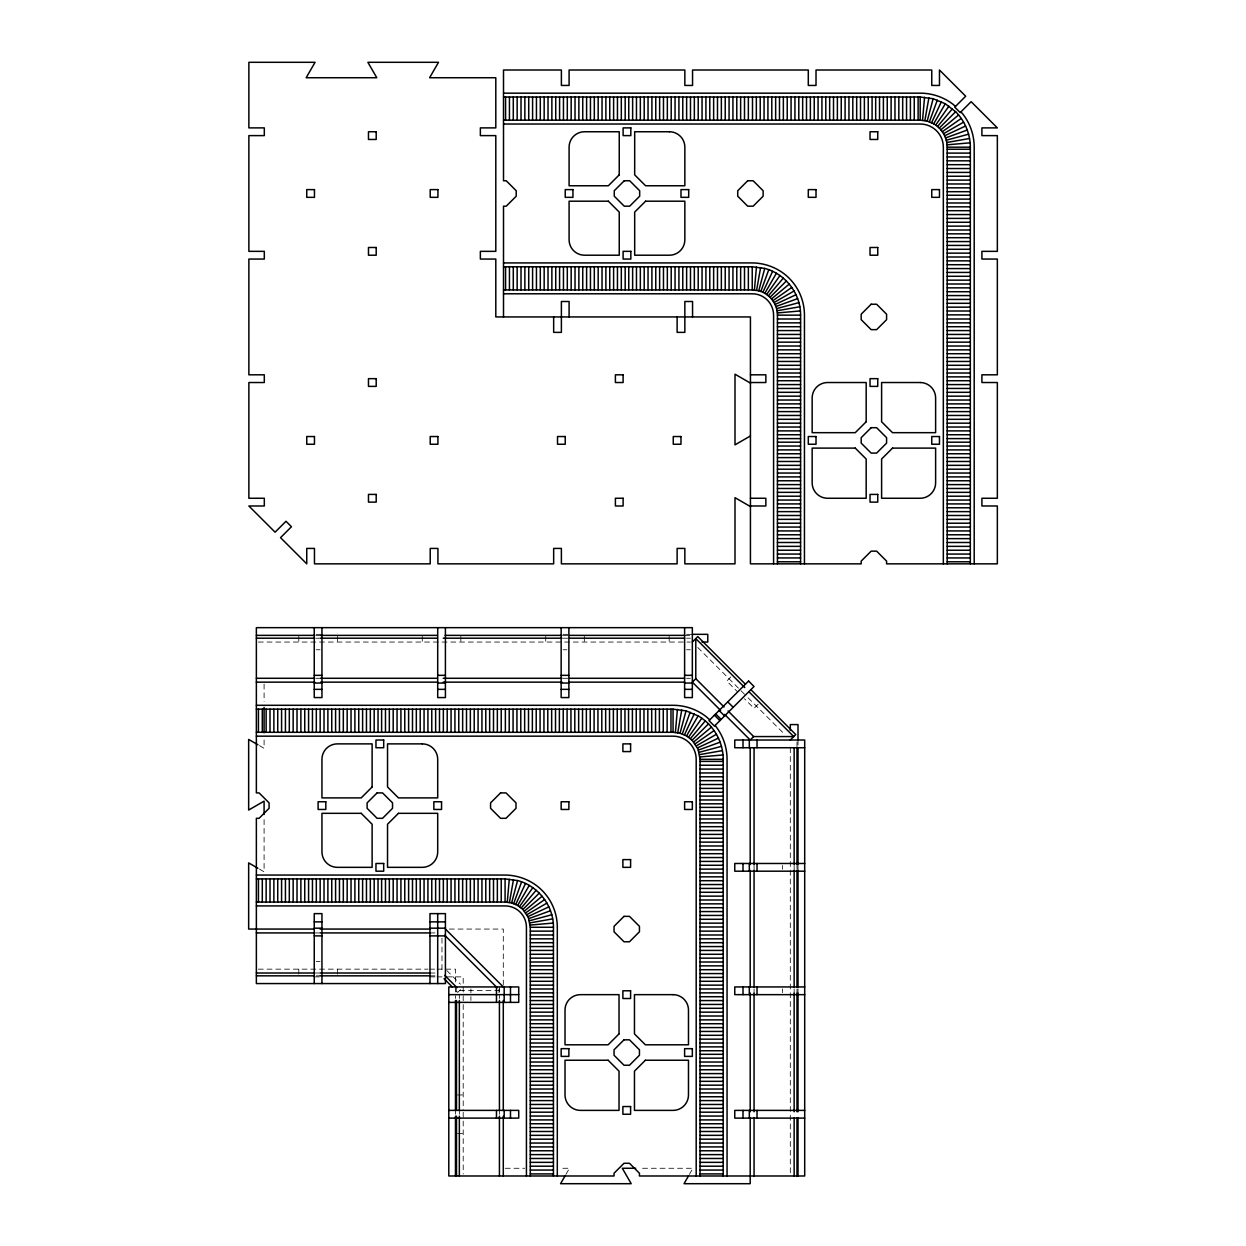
<?xml version="1.0" encoding="UTF-8"?>
<svg xmlns="http://www.w3.org/2000/svg" width="1246" height="1246" viewBox="0 0 1246 1246"><rect width="100%" height="100%" fill="white"/><g stroke="black" fill="none" stroke-linecap="round" stroke-linejoin="round"><path stroke-width="0.75" stroke-dasharray="5 3.75" d="M565.902 1174.433L569.469 1168.265L559.734 1168.265M689.365 1174.433L692.932 1168.265L639.478 1168.265M730.841 676.952L726.761 681.048L737.663 691.951M460.459 989.667L457.734 992.392L455.008 989.651M758.129 704.239L754.032 708.32L744.485 698.772M316.173 634.339L321.951 634.339M563.083 634.339L568.877 634.339M686.546 634.339L692.34 634.339M316.173 635.367L320.035 635.367M563.083 635.367L567.771 635.367M684.615 635.367L692.34 635.367M316.173 638.201L321.951 638.201M563.083 638.201L568.877 638.201M686.546 638.201L690.409 638.201M258.311 642.048L690.409 642.048M316.173 649.773L320.035 649.773M563.083 649.773L566.946 649.773M686.546 649.773L690.409 649.773M316.173 678.291L321.951 678.291M563.083 678.291L568.877 678.291M686.546 678.291L690.409 678.291M449.276 929.064L503.291 929.064L503.291 986.941M314.241 932.927L320.035 932.927M429.979 932.927L435.773 932.927M316.173 961.445L320.035 961.445M258.296 969.154L428.048 969.154M429.652 969.154L435.773 969.154M437.035 969.154L455.475 969.154L455.475 985.259M314.241 973.017L320.035 973.017M429.979 973.017L435.773 973.017M316.173 975.836L320.035 975.836M429.979 975.836L435.773 975.836M314.241 976.88L320.035 976.88M429.979 976.88L435.773 976.88M437.035 976.88L442.564 976.88M447.096 976.88L463.2 976.88L463.2 1110.388M459.743 990.383L499.833 990.383M457.407 1094.969L463.2 1094.969M457.407 1133.549L463.2 1133.549M505.237 1168.265L524.706 1168.265M259.448 745.653L264.09 748.332L264.09 738.598M259.448 869.116L264.09 871.795L264.09 818.326M697.776 647.499L746.759 696.483M748.114 697.838L783.5 733.209M446.784 970.525L460.459 984.2M798.016 740.015L798.016 747.74M798.016 865.409L798.016 871.188M798.016 988.872L798.016 994.651M796.988 741.962L796.988 747.74M796.988 865.409L796.988 869.272M796.988 988.872L796.988 993.031M794.154 865.409L794.154 871.188M794.154 988.872L794.154 994.651M790.307 747.74L790.307 1174.043M782.581 865.409L782.581 869.272M782.581 988.872L782.581 992.719M754.064 865.409L754.064 871.188M754.064 988.872L754.064 994.651M669.18 636.27L669.18 642.048M584.312 636.27L584.312 642.048M545.732 636.27L545.732 642.048M499.428 986.941L499.428 992.719M499.428 994.651L499.428 998.513M499.428 1110.388L499.428 1114.251M498.976 988.872L498.976 992.719M470.91 988.872L470.91 992.719M470.91 996.582L470.91 1000.445M463.2 1112.32L463.2 1174.059M460.849 636.27L460.849 642.048M459.338 994.651L459.338 998.513M459.338 1110.388L459.338 1114.251M456.285 986.941L456.285 992.719M455.475 986.941L455.475 998.513M455.475 1110.388L455.475 1114.251M441.972 938.238L441.972 972.612M422.269 636.27L422.269 642.048M337.386 636.27L337.386 642.048M337.386 969.154L337.386 974.948M298.806 636.27L298.806 642.048M298.806 969.154L298.806 974.948M264.09 684.101L264.09 701.607"/><path stroke-width="1.5" d="M507.278 902.197L509.287 879.193M675.394 732.461L677.403 709.441M754.406 290.069L756.431 267.049M922.538 120.332L924.548 97.313M509.443 902.493L513.461 879.738M677.731 732.757L681.733 710.002M756.587 290.365L760.605 267.61M924.859 120.628L928.877 97.873M256.365 902.057L505.082 902.057L511.608 902.914L517.588 880.564C538.256 885.844 553.676 905.951 553.442 927.273L553.442 1175.99M777.442 563.846L777.442 315.145C777.566 304.024 769.514 293.542 758.752 290.785L764.733 268.42C785.401 273.715 800.82 293.807 800.586 315.145L800.586 563.846M256.365 732.305L673.042 732.305L680.036 733.224L686.032 710.859L673.042 709.161L256.365 709.161M503.509 120.177L920.187 120.177L927.18 121.096L933.161 98.73L920.187 97.017L503.509 97.017M513.679 903.63L521.591 881.919M760.823 291.486L768.735 269.79M682.263 733.972L690.159 712.26M929.407 121.843L937.303 100.132M762.848 292.327L772.613 271.394M515.719 904.471L525.485 883.523M931.572 122.747L941.337 101.814M684.443 734.875L694.193 713.942M764.826 293.308L776.398 273.263M947.194 563.846L947.194 147.184C947.225 137.699 941.914 128.509 933.69 123.79L945.262 103.745L933.161 98.73M511.608 902.914L517.682 905.437L529.254 885.392M680.036 733.224L686.546 735.919L698.118 715.874C713.382 724.627 723.256 741.713 723.194 759.312L723.194 1175.99M565.014 1175.99L560.56 1183.7L631.208 1183.7L622.299 1168.265L635.662 1168.265M688.477 1175.99L684.023 1183.7L750.201 1183.7L750.201 1117.584M766.648 294.523L779.903 275.6M935.653 125.098L948.891 106.175M519.52 906.652L532.774 887.728M688.508 737.227L701.763 718.303M768.377 295.847L783.251 278.17M937.506 126.531L952.365 108.823M521.249 907.991L536.107 890.298M690.377 738.66L705.22 720.967M770.044 297.311L786.413 280.942M939.282 128.089L955.651 111.719C964.918 121.049 970.291 134.023 970.338 147.184L970.338 563.846M692.34 642.048L697.791 636.597L745.42 684.225M744.765 687.59L695.782 638.606L695.782 678.696L692.34 682.154L720.593 710.407M530.298 1175.99L530.298 927.273L528.382 917.632L522.915 909.44L539.284 893.071M700.05 1175.99L700.05 759.312L697.994 748.971L692.137 740.217L708.507 723.848M748.846 691.67L793.749 736.573L753.659 736.573L750.201 740.015L724.642 714.441M790.307 740.015L795.758 734.564L750.855 689.661M940.839 129.849L958.532 115.006M771.492 298.962L789.201 284.119M693.695 741.977L711.388 727.134M524.364 911.091L542.057 896.248M942.272 131.718L961.196 118.463M772.832 300.707L791.755 287.452M695.128 743.846L714.051 730.592M525.687 912.835L544.627 899.581M943.58 133.68L963.625 122.108M774.062 302.529L794.107 290.957M750.435 435.944L735 444.853L735 374.205L750.435 383.114M696.436 745.809L716.481 734.237M526.918 914.673L546.963 903.085M944.608 135.783L965.557 126.017M775.028 304.507L795.976 294.741M697.48 747.912L718.412 738.146M527.883 916.635L548.832 906.87M945.512 137.963L967.223 130.051M775.869 306.532L797.58 298.635M698.367 750.092L720.079 742.18M528.725 918.66L550.436 910.764M946.275 140.191L968.625 134.194M776.57 308.619L798.935 302.622M699.131 752.319L721.496 746.323M529.441 920.747L551.791 914.751M946.726 142.496L969.481 138.493M777.006 310.768L799.761 306.765M699.582 754.624L722.337 750.622M529.861 922.897L552.617 918.894M947.038 144.832L970.058 142.823M777.286 312.948L800.306 310.939M699.894 756.961L722.914 754.951M530.157 925.077L553.162 923.068M503.509 93.17L920.187 93.17A54.014 54.014 0 0 1 953.065 104.321L955.464 106.44M503.509 124.024L920.187 124.024A23.144 23.144 0 0 1 943.331 147.184L943.331 563.846M947.194 147.184L970.338 147.184M947.194 149.24L970.338 149.24M947.194 153.102L970.338 153.102M947.194 156.965L970.338 156.965M947.194 160.827L970.338 160.827M947.194 164.674L970.338 164.674M947.194 168.537L970.338 168.537M947.194 172.4L970.338 172.4M947.194 176.247L970.338 176.247M947.194 180.109L970.338 180.109M947.194 183.972L970.338 183.972M947.194 187.834L970.338 187.834M947.194 191.682L970.338 191.682M947.194 195.264L970.338 195.264M947.194 199.126L970.338 199.126M947.194 202.989L970.338 202.989M947.194 206.836L970.338 206.836M947.194 210.699L970.338 210.699M947.194 214.561L970.338 214.561M947.194 218.408L970.338 218.408M947.194 222.271L970.338 222.271M947.194 226.133L970.338 226.133M947.194 229.996L970.338 229.996M947.194 233.843L970.338 233.843M947.194 237.706L970.338 237.706M947.194 241.568L970.338 241.568M947.194 245.415L970.338 245.415M947.194 249.278L970.338 249.278M947.194 253.14L970.338 253.14M947.194 257.003L970.338 257.003M947.194 260.85L970.338 260.85M503.509 262.922L752.226 262.922C763.627 262.999 774.903 266.831 784.014 273.715A52.223 52.223 0 0 1 804.449 315.145L804.449 563.846M947.194 264.713L970.338 264.713M503.509 266.784L752.226 266.784L764.733 268.42M947.194 268.575L970.338 268.575M947.194 272.422L970.338 272.422M947.194 276.285L970.338 276.285M947.194 280.148L970.338 280.148M947.194 283.995L970.338 283.995M947.194 287.857L970.338 287.857M503.509 289.929L752.226 289.929L758.752 290.785M947.194 291.72L970.338 291.72M503.509 293.791L752.226 293.791A21.353 21.353 0 0 1 762.895 296.641L765.215 298.199A21.353 21.353 0 0 1 773.579 315.145L773.579 563.846M947.194 295.582L970.338 295.582M947.194 299.429L970.338 299.429M947.194 303.292L970.338 303.292M947.194 307.155L970.338 307.155M947.194 311.002L970.338 311.002M947.194 314.864L970.338 314.864M777.442 315.145L800.586 315.145M777.442 319.007L800.586 319.007M947.194 319.007L970.338 319.007M777.442 322.854L800.586 322.854M947.194 322.854L970.338 322.854M777.442 326.717L800.586 326.717M947.194 326.717L970.338 326.717M777.442 330.579L800.586 330.579M947.194 330.579L970.338 330.579M777.442 334.442L800.586 334.442M947.194 334.442L970.338 334.442M777.442 338.289L800.586 338.289M947.194 338.289L970.338 338.289M777.442 342.152L800.586 342.152M947.194 342.152L970.338 342.152M777.442 346.014L800.586 346.014M947.194 346.014L970.338 346.014M777.442 349.861L800.586 349.861M947.194 349.861L970.338 349.861M777.442 353.724L800.586 353.724M947.194 353.724L970.338 353.724M777.442 357.586L800.586 357.586M947.194 357.586L970.338 357.586M777.442 361.449L800.586 361.449M947.194 361.449L970.338 361.449M777.442 365.296L800.586 365.296M947.194 365.296L970.338 365.296M777.442 369.159L800.586 369.159M947.194 369.159L970.338 369.159M777.442 373.021L800.586 373.021M947.194 373.021L970.338 373.021M750.435 374.812L765.854 374.812L765.854 382.522L750.435 382.522M777.442 376.868L800.586 376.868M947.194 376.868L970.338 376.868M777.442 380.731L800.586 380.731M947.194 380.731L970.338 380.731M777.442 384.593L800.586 384.593M947.194 384.593L970.338 384.593M777.442 388.441L800.586 388.441M947.194 388.441L970.338 388.441M777.442 392.303L800.586 392.303M947.194 392.303L970.338 392.303M777.442 396.166L800.586 396.166M947.194 396.166L970.338 396.166M777.442 400.028L800.586 400.028M947.194 400.028L970.338 400.028M777.442 403.875L800.586 403.875M947.194 403.875L970.338 403.875M777.442 407.738L800.586 407.738M947.194 407.738L970.338 407.738M777.442 411.601L800.586 411.601M947.194 411.601L970.338 411.601M777.442 415.448L800.586 415.448M947.194 415.448L970.338 415.448M777.442 419.31L800.586 419.31M947.194 419.31L970.338 419.31M777.442 423.173L800.586 423.173M947.194 423.173L970.338 423.173M777.442 427.035L800.586 427.035M947.194 427.035L970.338 427.035M777.442 430.882L800.586 430.882M947.194 430.882L970.338 430.882M777.442 434.745L800.586 434.745M947.194 434.745L970.338 434.745M777.442 438.608L800.586 438.608M947.194 438.608L970.338 438.608M777.442 442.19L800.586 442.19M947.194 442.19L970.338 442.19M777.442 446.037L800.586 446.037M947.194 446.037L970.338 446.037M777.442 449.899L800.586 449.899M947.194 449.899L970.338 449.899M777.442 453.762L800.586 453.762M947.194 453.762L970.338 453.762M777.442 457.609L800.586 457.609M947.194 457.609L970.338 457.609M777.442 461.472L800.586 461.472M947.194 461.472L970.338 461.472M777.442 465.334L800.586 465.334M947.194 465.334L970.338 465.334M777.442 469.197L800.586 469.197M947.194 469.197L970.338 469.197M777.442 473.044L800.586 473.044M947.194 473.044L970.338 473.044M777.442 476.906L800.586 476.906M947.194 476.906L970.338 476.906M777.442 480.769L800.586 480.769M947.194 480.769L970.338 480.769M777.442 484.616L800.586 484.616M947.194 484.616L970.338 484.616M777.442 488.479L800.586 488.479M947.194 488.479L970.338 488.479M777.442 492.341L800.586 492.341M947.194 492.341L970.338 492.341M777.442 496.204L800.586 496.204M947.194 496.204L970.338 496.204M750.435 498.26L765.854 498.26L765.854 505.985L750.435 505.985M777.442 500.051L800.586 500.051M947.194 500.051L970.338 500.051M777.442 503.914L800.586 503.914M947.194 503.914L970.338 503.914M777.442 507.776L800.586 507.776M947.194 507.776L970.338 507.776M777.442 511.623L800.586 511.623M947.194 511.623L970.338 511.623M777.442 515.486L800.586 515.486M947.194 515.486L970.338 515.486M777.442 519.348L800.586 519.348M947.194 519.348L970.338 519.348M777.442 523.211L800.586 523.211M947.194 523.211L970.338 523.211M777.442 527.058L800.586 527.058M947.194 527.058L970.338 527.058M777.442 530.921L800.586 530.921M947.194 530.921L970.338 530.921M777.442 534.783L800.586 534.783M947.194 534.783L970.338 534.783M777.442 538.63L800.586 538.63M947.194 538.63L970.338 538.63M777.442 542.493L800.586 542.493M947.194 542.493L970.338 542.493M777.442 546.355L800.586 546.355M947.194 546.355L970.338 546.355M777.442 550.218L800.586 550.218M947.194 550.218L970.338 550.218M777.442 554.065L800.586 554.065M947.194 554.065L970.338 554.065M777.442 557.928L800.586 557.928M947.194 557.928L970.338 557.928M777.442 561.79L800.586 561.79M947.194 561.79L970.338 561.79M692.34 634.339L707.775 634.339L707.775 642.048L701.981 642.048M256.365 635.367L314.755 635.367M320.596 635.367L437.377 635.367M445.165 635.367L561.93 635.367M569.718 635.367L684.552 635.367M256.365 638.201L314.771 638.201M320.611 638.201L437.408 638.201M443.249 638.201L561.977 638.201M569.765 638.201L684.615 638.201M314.241 675.332L321.951 675.332M437.704 675.332L445.414 675.332M561.152 675.332L568.877 675.332M684.615 675.332L692.34 675.332M256.365 678.291L314.771 678.291M320.611 678.291L437.408 678.291M443.249 678.291L561.977 678.291M569.765 678.291L684.615 678.291M256.365 682.154L314.771 682.154M320.611 682.154L437.704 682.154M443.249 682.154L561.977 682.154M568.877 682.154L684.615 682.154M314.241 683.042L321.951 683.042M437.704 683.042L445.414 683.042M561.152 683.042L568.877 683.042M684.615 683.042L692.34 683.042M314.241 689.35L321.951 689.35M437.704 689.35L445.414 689.35M561.152 689.35L568.877 689.35M684.615 689.35L692.34 689.35M256.365 705.298L673.042 705.298A54.014 54.014 0 0 1 705.921 716.45L709.784 719.845M256.365 736.168L673.042 736.168A23.144 23.144 0 0 1 696.187 759.312L696.187 1175.99M804.698 747.74L734.766 747.74L734.766 740.015L804.698 740.015L804.698 1175.99L639.447 1175.99L639.447 1173.249L629.479 1163.281L624.012 1163.281L614.044 1173.249L614.044 1175.99L448.794 1175.99L448.794 986.941L518.725 986.941L518.725 1002.376L448.794 1002.376M700.05 759.312L723.194 759.312M700.05 761.384L723.194 761.384M700.05 765.231L723.194 765.231M700.05 769.094L723.194 769.094M700.05 772.956L723.194 772.956M700.05 776.803L723.194 776.803M700.05 780.666L723.194 780.666M700.05 784.528L723.194 784.528M700.05 788.391L723.194 788.391M700.05 792.238L723.194 792.238M700.05 796.101L723.194 796.101M700.05 799.963L723.194 799.963M700.05 803.81L723.194 803.81M700.05 807.392L723.194 807.392M700.05 811.255L723.194 811.255M700.05 815.118L723.194 815.118M700.05 818.965L723.194 818.965M700.05 822.827L723.194 822.827M700.05 826.69L723.194 826.69M700.05 830.552L723.194 830.552M700.05 834.399L723.194 834.399M700.05 838.262L723.194 838.262M700.05 842.125L723.194 842.125M700.05 845.972L723.194 845.972M700.05 849.834L723.194 849.834M700.05 853.697L723.194 853.697M700.05 857.56L723.194 857.56M700.05 861.407L723.194 861.407M804.698 863.478L734.766 863.478L734.766 871.188L804.698 871.188M700.05 865.269L723.194 865.269M700.05 869.132L723.194 869.132M700.05 872.979L723.194 872.979M256.365 875.05L505.082 875.05C516.498 875.128 527.774 878.96 536.87 885.844A52.223 52.223 0 0 1 557.305 927.273L557.305 1175.99M700.05 876.841L723.194 876.841M256.365 878.913L505.082 878.913L517.588 880.564M700.05 880.704L723.194 880.704M700.05 884.551L723.194 884.551M700.05 888.414L723.194 888.414M700.05 892.276L723.194 892.276M700.05 896.139L723.194 896.139M700.05 899.986L723.194 899.986M700.05 903.848L723.194 903.848M256.365 905.92L505.082 905.92A21.353 21.353 0 0 1 515.751 908.786L518.087 910.328A21.353 21.353 0 0 1 526.435 927.273L526.435 1175.99M700.05 907.711L723.194 907.711M700.05 911.558L723.194 911.558M700.05 915.421L723.194 915.421M700.05 919.283L723.194 919.283M314.241 921.869L321.951 921.869M429.979 921.869L445.414 921.869M700.05 923.146L723.194 923.146M700.05 926.993L723.194 926.993M530.298 927.273L553.442 927.273M314.241 928.177L321.951 928.177M429.979 928.177L445.414 928.177M314.241 929.064L248.655 929.064L248.655 862.886L257.906 868.228M320.035 929.064L429.979 929.064M530.298 931.136L553.442 931.136M700.05 931.136L723.194 931.136M256.365 932.927L314.241 932.927M320.035 932.927L429.979 932.927M530.298 934.998L553.442 934.998M700.05 934.998L723.194 934.998M314.241 935.886L321.951 935.886M429.979 935.886L445.414 935.886M530.298 938.845L553.442 938.845M700.05 938.845L723.194 938.845M530.298 942.708L553.442 942.708M700.05 942.708L723.194 942.708M530.298 946.571L553.442 946.571M700.05 946.571L723.194 946.571M530.298 950.418L553.442 950.418M700.05 950.418L723.194 950.418M530.298 954.28L553.442 954.28M700.05 954.28L723.194 954.28M530.298 958.143L553.442 958.143M700.05 958.143L723.194 958.143M530.298 962.005L553.442 962.005M700.05 962.005L723.194 962.005M530.298 965.852L553.442 965.852M700.05 965.852L723.194 965.852M530.298 969.715L553.442 969.715M700.05 969.715L723.194 969.715M256.365 973.017L314.241 973.017M320.035 973.017L429.979 973.017M530.298 973.578L553.442 973.578M700.05 973.578L723.194 973.578M256.365 975.836L314.241 975.836M320.035 975.836L429.979 975.836M530.298 977.425L553.442 977.425M700.05 977.425L723.194 977.425M530.298 981.287L553.442 981.287M700.05 981.287L723.194 981.287M530.298 985.15L553.442 985.15M700.05 985.15L723.194 985.15M804.698 986.941L734.766 986.941L734.766 994.651L804.698 994.651M530.298 988.997L553.442 988.997M700.05 988.997L723.194 988.997M530.298 992.86L553.442 992.86M700.05 992.86L723.194 992.86M448.794 994.651L510.486 994.651M511.078 994.651L518.725 994.651M530.298 996.722L553.442 996.722M700.05 996.722L723.194 996.722M530.298 1000.585L553.442 1000.585M700.05 1000.585L723.194 1000.585M530.298 1004.432L553.442 1004.432M700.05 1004.432L723.194 1004.432M530.298 1008.294L553.442 1008.294M700.05 1008.294L723.194 1008.294M530.298 1012.157L553.442 1012.157M700.05 1012.157L723.194 1012.157M530.298 1016.004L553.442 1016.004M700.05 1016.004L723.194 1016.004M530.298 1019.867L553.442 1019.867M700.05 1019.867L723.194 1019.867M530.298 1023.729L553.442 1023.729M700.05 1023.729L723.194 1023.729M530.298 1027.592L553.442 1027.592M700.05 1027.592L723.194 1027.592M530.298 1031.439L553.442 1031.439M700.05 1031.439L723.194 1031.439M530.298 1035.301L553.442 1035.301M700.05 1035.301L723.194 1035.301M530.298 1039.164L553.442 1039.164M700.05 1039.164L723.194 1039.164M530.298 1043.011L553.442 1043.011M700.05 1043.011L723.194 1043.011M530.298 1046.874L553.442 1046.874M700.05 1046.874L723.194 1046.874M530.298 1050.736L553.442 1050.736M700.05 1050.736L723.194 1050.736M530.298 1054.318L553.442 1054.318M700.05 1054.318L723.194 1054.318M530.298 1058.166L553.442 1058.166M700.05 1058.166L723.194 1058.166M530.298 1062.028L553.442 1062.028M700.05 1062.028L723.194 1062.028M530.298 1065.891L553.442 1065.891M700.05 1065.891L723.194 1065.891M530.298 1069.753L553.442 1069.753M700.05 1069.753L723.194 1069.753M530.298 1073.6L553.442 1073.6M700.05 1073.6L723.194 1073.6M530.298 1077.463L553.442 1077.463M700.05 1077.463L723.194 1077.463M530.298 1081.326L553.442 1081.326M700.05 1081.326L723.194 1081.326M530.298 1085.173L553.442 1085.173M700.05 1085.173L723.194 1085.173M530.298 1089.035L553.442 1089.035M700.05 1089.035L723.194 1089.035M530.298 1092.898L553.442 1092.898M700.05 1092.898L723.194 1092.898M530.298 1096.76L553.442 1096.76M700.05 1096.76L723.194 1096.76M530.298 1100.607L553.442 1100.607M700.05 1100.607L723.194 1100.607M530.298 1104.47L553.442 1104.47M700.05 1104.47L723.194 1104.47M530.298 1108.333L553.442 1108.333M700.05 1108.333L723.194 1108.333M448.794 1110.388L518.725 1110.388L518.725 1118.114L448.794 1118.114M804.698 1110.388L734.766 1110.388L734.766 1118.114L804.698 1118.114M530.298 1112.18L553.442 1112.18M700.05 1112.18L723.194 1112.18M530.298 1116.042L553.442 1116.042M700.05 1116.042L723.194 1116.042M530.298 1119.905L553.442 1119.905M700.05 1119.905L723.194 1119.905M530.298 1123.767L553.442 1123.767M700.05 1123.767L723.194 1123.767M530.298 1127.614L553.442 1127.614M700.05 1127.614L723.194 1127.614M530.298 1131.477L553.442 1131.477M700.05 1131.477L723.194 1131.477M530.298 1135.34L553.442 1135.34M700.05 1135.34L723.194 1135.34M530.298 1139.187L553.442 1139.187M700.05 1139.187L723.194 1139.187M530.298 1143.049L553.442 1143.049M700.05 1143.049L723.194 1143.049M530.298 1146.912L553.442 1146.912M700.05 1146.912L723.194 1146.912M530.298 1150.774L553.442 1150.774M700.05 1150.774L723.194 1150.774M530.298 1154.621L553.442 1154.621M700.05 1154.621L723.194 1154.621M530.298 1158.484L553.442 1158.484M700.05 1158.484L723.194 1158.484M530.298 1162.347L553.442 1162.347M700.05 1162.347L723.194 1162.347M530.298 1166.194L553.442 1166.194M700.05 1166.194L723.194 1166.194M530.298 1170.056L553.442 1170.056M700.05 1170.056L723.194 1170.056M530.298 1173.919L553.442 1173.919M700.05 1173.919L723.194 1173.919M927.18 121.096L933.69 123.79M686.032 710.859L698.118 715.874M750.435 506.577L735 497.668L735 563.846L684.848 563.846L684.848 548.427L677.123 548.427L677.123 563.846L561.385 563.846L561.385 548.427L553.66 548.427L553.66 563.846L437.922 563.846L437.922 548.427L430.213 548.427L430.213 563.846L314.459 563.846L314.459 548.427L306.75 548.427L306.75 563.846L280.537 537.649L291.455 526.731L285.988 521.28L275.086 532.182L248.873 505.985L264.308 505.985L264.308 498.26L248.873 498.26L248.873 382.522L264.308 382.522L264.308 374.812L248.873 374.812L248.873 259.059L264.308 259.059L264.308 251.349L248.873 251.349L248.873 135.612L264.308 135.612L264.308 127.886L248.873 127.886L248.873 62.3L315.067 62.3L306.158 77.735L376.79 77.735L367.882 62.3L438.514 62.3L429.605 77.735L495.799 77.735L495.799 127.886L480.364 127.886L480.364 135.612L495.799 135.612L495.799 251.349L480.364 251.349L480.364 259.059L495.799 259.059L495.799 316.936L750.435 316.936L750.435 563.846L861.188 563.846L861.188 561.121L871.156 551.153L876.623 551.153L886.591 561.121L886.591 563.846L997.345 563.846L997.345 505.985L981.91 505.985L981.91 498.26L997.345 498.26L997.345 382.522L981.91 382.522L981.91 374.812L997.345 374.812L997.345 259.059L981.91 259.059L981.91 251.349L997.345 251.349L997.345 135.612L981.91 135.612L981.91 127.886L997.345 127.886L971.132 101.674L960.23 112.592L954.763 107.14L965.681 96.222L939.468 70.01L939.468 85.444L931.759 85.444L931.759 70.01L816.021 70.01L816.021 85.444L808.296 85.444L808.296 70.01L692.558 70.01L692.558 85.444L684.848 85.444L684.848 70.01L569.095 70.01L569.095 85.444L561.385 85.444L561.385 70.01L503.509 70.01L503.509 180.763L506.234 180.763L516.218 190.747L516.218 196.198L506.234 206.182L503.509 206.182L503.509 316.936M257.906 744.765L248.655 739.423L248.655 810.056L264.09 801.147L264.09 814.51M945.262 103.745L955.651 111.719M686.546 735.919L692.137 740.217M517.682 905.437L522.915 909.44M727.757 701.872L733.209 707.323M695.782 678.696L724.051 706.965M728.085 710.999L753.659 736.573M719.129 710.5L724.58 715.952M715.687 713.942L721.138 719.394M714.456 715.173L719.908 720.624M445.414 929.064L503.291 986.941M444.651 935.201L497.138 987.689M444.697 975.353L457.002 987.657M444.059 978.717L452.267 986.925M960.931 111.891L963.033 114.289A54.014 54.014 0 0 1 974.201 147.184L974.201 563.846M715.064 725.484L715.889 726.434A54.014 54.014 0 0 1 727.057 759.312L727.057 1175.99M920.187 97.017L920.187 120.177M918.115 97.017L918.115 120.177M914.253 97.017L914.253 120.177M910.405 97.017L910.405 120.177M906.543 97.017L906.543 120.177M902.68 97.017L902.68 120.177M898.833 97.017L898.833 120.177M894.971 97.017L894.971 120.177M891.108 97.017L891.108 120.177M887.245 97.017L887.245 120.177M883.398 97.017L883.398 120.177M879.536 97.017L879.536 120.177M875.673 97.017L875.673 120.177M872.091 97.017L872.091 120.177M868.244 97.017L868.244 120.177M864.381 97.017L864.381 120.177M860.519 97.017L860.519 120.177M856.672 97.017L856.672 120.177M852.809 97.017L852.809 120.177M848.947 97.017L848.947 120.177M845.084 97.017L845.084 120.177M841.237 97.017L841.237 120.177M837.374 97.017L837.374 120.177M833.512 97.017L833.512 120.177M829.665 97.017L829.665 120.177M825.802 97.017L825.802 120.177M821.939 97.017L821.939 120.177M818.077 97.017L818.077 120.177M814.23 97.017L814.23 120.177M810.367 97.017L810.367 120.177M806.505 97.017L806.505 120.177M802.658 97.017L802.658 120.177M798.795 97.017L798.795 120.177M798.016 740.015L798.016 724.58L790.307 724.58L790.307 730.374M798.016 747.74L798.016 864.537M798.016 870.362L798.016 987.159M798.016 993L798.016 1111.744M798.016 1117.584L798.016 1175.99M796.988 747.802L796.988 864.584M796.988 870.424L796.988 987.19M796.988 993.031L796.988 1111.759M796.988 1117.6L796.988 1175.99M794.932 97.017L794.932 120.177M794.154 747.74L794.154 864.537M794.154 870.362L794.154 987.159M794.154 993L794.154 1111.744M794.154 1117.584L794.154 1175.99M791.07 97.017L791.07 120.177M787.223 97.017L787.223 120.177M783.36 97.017L783.36 120.177M779.498 97.017L779.498 120.177M775.651 97.017L775.651 120.177M771.788 97.017L771.788 120.177M767.925 97.017L767.925 120.177M764.063 97.017L764.063 120.177M760.216 97.017L760.216 120.177M757.023 740.015L757.023 747.74M757.023 863.478L757.023 871.188M757.023 986.941L757.023 994.651M757.023 1110.388L757.023 1118.114M756.353 97.017L756.353 120.177M754.064 747.74L754.064 864.537M754.064 870.362L754.064 987.159M754.064 993L754.064 1111.744M754.064 1117.584L754.064 1175.99M752.491 97.017L752.491 120.177M752.226 266.784L752.226 289.929M750.201 747.74L750.201 864.537M750.201 870.362L750.201 987.159M750.201 993L750.201 1111.744M749.313 740.015L749.313 747.74M749.313 863.478L749.313 871.188M749.313 986.941L749.313 994.651M749.313 1110.388L749.313 1118.114M748.363 97.017L748.363 120.177M748.363 266.784L748.363 289.929M744.501 97.017L744.501 120.177M744.501 266.784L744.501 289.929M743.005 740.015L743.005 747.74M743.005 863.478L743.005 871.188M743.005 986.941L743.005 994.651M743.005 1110.388L743.005 1118.114M740.638 97.017L740.638 120.177M740.638 266.784L740.638 289.929M736.791 97.017L736.791 120.177M736.791 266.784L736.791 289.929M732.928 97.017L732.928 120.177M732.928 266.784L732.928 289.929M729.066 97.017L729.066 120.177M729.066 266.784L729.066 289.929M725.219 97.017L725.219 120.177M725.219 266.784L725.219 289.929M721.356 97.017L721.356 120.177M721.356 266.784L721.356 289.929M717.494 97.017L717.494 120.177M717.494 266.784L717.494 289.929M713.631 97.017L713.631 120.177M713.631 266.784L713.631 289.929M709.784 97.017L709.784 120.177M709.784 266.784L709.784 289.929M705.921 97.017L705.921 120.177M705.921 266.784L705.921 289.929M702.059 97.017L702.059 120.177M702.059 266.784L702.059 289.929M698.212 97.017L698.212 120.177M698.212 266.784L698.212 289.929M694.349 97.017L694.349 120.177M694.349 266.784L694.349 289.929M692.558 316.936L692.558 301.501L684.848 301.501L684.848 332.371L677.123 332.371L677.123 316.936M690.486 97.017L690.486 120.177M690.486 266.784L690.486 289.929M686.624 97.017L686.624 120.177M686.624 266.784L686.624 289.929M684.615 627.657L684.615 697.573L692.34 697.573L692.34 627.657L256.365 627.657L256.365 792.908L259.09 792.908L269.074 802.876L269.074 808.327L259.09 818.311L256.365 818.311L256.365 983.561L445.414 983.561L445.414 913.63L429.979 913.63L429.979 983.561M682.777 97.017L682.777 120.177M682.777 266.784L682.777 289.929M678.914 97.017L678.914 120.177M678.914 266.784L678.914 289.929M675.052 97.017L675.052 120.177M675.052 266.784L675.052 289.929M673.042 709.161L673.042 732.305M671.205 97.017L671.205 120.177M671.205 266.784L671.205 289.929M670.971 709.161L670.971 732.305M667.342 97.017L667.342 120.177M667.342 266.784L667.342 289.929M667.124 709.161L667.124 732.305M663.479 97.017L663.479 120.177M663.479 266.784L663.479 289.929M663.261 709.161L663.261 732.305M659.632 97.017L659.632 120.177M659.632 266.784L659.632 289.929M659.399 709.161L659.399 732.305M655.77 97.017L655.77 120.177M655.77 266.784L655.77 289.929M655.552 709.161L655.552 732.305M651.907 97.017L651.907 120.177M651.907 266.784L651.907 289.929M651.689 709.161L651.689 732.305M648.045 97.017L648.045 120.177M648.045 266.784L648.045 289.929M647.827 709.161L647.827 732.305M644.198 97.017L644.198 120.177M644.198 266.784L644.198 289.929M643.964 709.161L643.964 732.305M640.335 97.017L640.335 120.177M640.335 266.784L640.335 289.929M640.117 709.161L640.117 732.305M636.472 97.017L636.472 120.177M636.472 266.784L636.472 289.929M636.254 709.161L636.254 732.305M632.625 97.017L632.625 120.177M632.625 266.784L632.625 289.929M632.392 709.161L632.392 732.305M628.763 97.017L628.763 120.177M628.763 266.784L628.763 289.929M628.545 709.161L628.545 732.305M625.181 97.017L625.181 120.177M625.181 266.784L625.181 289.929M624.962 709.161L624.962 732.305M621.318 97.017L621.318 120.177M621.318 266.784L621.318 289.929M621.1 709.161L621.1 732.305M617.455 97.017L617.455 120.177M617.455 266.784L617.455 289.929M617.237 709.161L617.237 732.305M613.608 97.017L613.608 120.177M613.608 266.784L613.608 289.929M613.375 709.161L613.375 732.305M609.746 97.017L609.746 120.177M609.746 266.784L609.746 289.929M609.528 709.161L609.528 732.305M605.883 97.017L605.883 120.177M605.883 266.784L605.883 289.929M605.665 709.161L605.665 732.305M602.036 97.017L602.036 120.177M602.036 266.784L602.036 289.929M601.802 709.161L601.802 732.305M598.173 97.017L598.173 120.177M598.173 266.784L598.173 289.929M597.955 709.161L597.955 732.305M594.311 97.017L594.311 120.177M594.311 266.784L594.311 289.929M594.093 709.161L594.093 732.305M590.448 97.017L590.448 120.177M590.448 266.784L590.448 289.929M590.23 709.161L590.23 732.305M586.601 97.017L586.601 120.177M586.601 266.784L586.601 289.929M586.368 709.161L586.368 732.305M582.739 97.017L582.739 120.177M582.739 266.784L582.739 289.929M582.521 709.161L582.521 732.305M578.876 97.017L578.876 120.177M578.876 266.784L578.876 289.929M578.658 709.161L578.658 732.305M575.029 97.017L575.029 120.177M575.029 266.784L575.029 289.929M574.795 709.161L574.795 732.305M571.166 97.017L571.166 120.177M571.166 266.784L571.166 289.929M570.948 709.161L570.948 732.305M569.095 316.936L569.095 301.501L561.385 301.501L561.385 332.371L553.66 332.371L553.66 316.936M568.877 627.657L568.877 697.573L561.152 697.573L561.152 627.657M567.304 97.017L567.304 120.177M567.304 266.784L567.304 289.929M567.086 709.161L567.086 732.305M563.457 97.017L563.457 120.177M563.457 266.784L563.457 289.929M563.223 709.161L563.223 732.305M559.594 97.017L559.594 120.177M559.594 266.784L559.594 289.929M559.376 709.161L559.376 732.305M555.732 97.017L555.732 120.177M555.732 266.784L555.732 289.929M555.514 709.161L555.514 732.305M551.869 97.017L551.869 120.177M551.869 266.784L551.869 289.929M551.651 709.161L551.651 732.305M548.022 97.017L548.022 120.177M548.022 266.784L548.022 289.929M547.788 709.161L547.788 732.305M544.159 97.017L544.159 120.177M544.159 266.784L544.159 289.929M543.941 709.161L543.941 732.305M540.297 97.017L540.297 120.177M540.297 266.784L540.297 289.929M540.079 709.161L540.079 732.305M536.45 97.017L536.45 120.177M536.45 266.784L536.45 289.929M536.216 709.161L536.216 732.305M532.587 97.017L532.587 120.177M532.587 266.784L532.587 289.929M532.369 709.161L532.369 732.305M528.725 97.017L528.725 120.177M528.725 266.784L528.725 289.929M528.506 709.161L528.506 732.305M524.862 97.017L524.862 120.177M524.862 266.784L524.862 289.929M524.644 709.161L524.644 732.305M521.015 97.017L521.015 120.177M521.015 266.784L521.015 289.929M520.781 709.161L520.781 732.305M517.152 97.017L517.152 120.177M517.152 266.784L517.152 289.929M516.934 709.161L516.934 732.305M513.29 97.017L513.29 120.177M513.29 266.784L513.29 289.929M513.072 709.161L513.072 732.305M510.486 986.941L510.486 1002.376M510.486 1110.388L510.486 1118.114M509.443 97.017L509.443 120.177M509.443 266.784L509.443 289.929M509.209 709.161L509.209 732.305M505.58 97.017L505.58 120.177M505.58 266.784L505.58 289.929M505.362 709.161L505.362 732.305M505.082 878.913L505.082 902.057M504.178 986.941L504.178 1002.376M504.178 1110.388L504.178 1118.114M503.291 1000.445L503.291 1110.388M503.291 1116.182L503.291 1175.99M501.219 709.161L501.219 732.305M501.219 878.913L501.219 902.057M499.428 1000.445L499.428 1110.388M499.428 1116.182L499.428 1175.99M497.356 709.161L497.356 732.305M497.356 878.913L497.356 902.057M496.469 986.941L496.469 1002.376M496.469 1110.388L496.469 1118.114M493.509 709.161L493.509 732.305M493.509 878.913L493.509 902.057M489.647 709.161L489.647 732.305M489.647 878.913L489.647 902.057M485.784 709.161L485.784 732.305M485.784 878.913L485.784 902.057M481.937 709.161L481.937 732.305M481.937 878.913L481.937 902.057M478.075 709.161L478.075 732.305M478.075 878.913L478.075 902.057M474.212 709.161L474.212 732.305M474.212 878.913L474.212 902.057M470.349 709.161L470.349 732.305M470.349 878.913L470.349 902.057M466.502 709.161L466.502 732.305M466.502 878.913L466.502 902.057M462.64 709.161L462.64 732.305M462.64 878.913L462.64 902.057M459.338 1000.445L459.338 1110.388M459.338 1116.182L459.338 1175.99M458.777 709.161L458.777 732.305M458.777 878.913L458.777 902.057M456.503 1000.445L456.503 1110.388M456.503 1116.182L456.503 1175.99M455.475 1000.445L455.475 1110.388M455.475 1116.182L455.475 1175.99M454.93 709.161L454.93 732.305M454.93 878.913L454.93 902.057M451.068 709.161L451.068 732.305M451.068 878.913L451.068 902.057M447.205 709.161L447.205 732.305M447.205 878.913L447.205 902.057M445.414 627.657L445.414 697.573L437.704 697.573L437.704 627.657M443.342 709.161L443.342 732.305M443.342 878.913L443.342 902.057M439.495 709.161L439.495 732.305M439.495 878.913L439.495 902.057M437.704 913.63L437.704 983.561M435.633 709.161L435.633 732.305M435.633 878.913L435.633 902.057M431.77 709.161L431.77 732.305M431.77 878.913L431.77 902.057M427.923 709.161L427.923 732.305M427.923 878.913L427.923 902.057M424.061 709.161L424.061 732.305M424.061 878.913L424.061 902.057M420.198 709.161L420.198 732.305M420.198 878.913L420.198 902.057M416.335 709.161L416.335 732.305M416.335 878.913L416.335 902.057M412.488 709.161L412.488 732.305M412.488 878.913L412.488 902.057M408.626 709.161L408.626 732.305M408.626 878.913L408.626 902.057M404.763 709.161L404.763 732.305M404.763 878.913L404.763 902.057M400.916 709.161L400.916 732.305M400.916 878.913L400.916 902.057M397.053 709.161L397.053 732.305M397.053 878.913L397.053 902.057M393.191 709.161L393.191 732.305M393.191 878.913L393.191 902.057M389.328 709.161L389.328 732.305M389.328 878.913L389.328 902.057M385.481 709.161L385.481 732.305M385.481 878.913L385.481 902.057M381.619 709.161L381.619 732.305M381.619 878.913L381.619 902.057M378.036 709.161L378.036 732.305M378.036 878.913L378.036 902.057M374.174 709.161L374.174 732.305M374.174 878.913L374.174 902.057M370.327 709.161L370.327 732.305M370.327 878.913L370.327 902.057M366.464 709.161L366.464 732.305M366.464 878.913L366.464 902.057M362.602 709.161L362.602 732.305M362.602 878.913L362.602 902.057M358.755 709.161L358.755 732.305M358.755 878.913L358.755 902.057M354.892 709.161L354.892 732.305M354.892 878.913L354.892 902.057M351.029 709.161L351.029 732.305M351.029 878.913L351.029 902.057M347.167 709.161L347.167 732.305M347.167 878.913L347.167 902.057M343.32 709.161L343.32 732.305M343.32 878.913L343.32 902.057M339.457 709.161L339.457 732.305M339.457 878.913L339.457 902.057M335.595 709.161L335.595 732.305M335.595 878.913L335.595 902.057M331.748 709.161L331.748 732.305M331.748 878.913L331.748 902.057M327.885 709.161L327.885 732.305M327.885 878.913L327.885 902.057M324.022 709.161L324.022 732.305M324.022 878.913L324.022 902.057M321.951 627.657L321.951 697.573L314.241 697.573L314.241 627.657M321.951 983.561L321.951 913.63L314.241 913.63L314.241 983.561M320.16 709.161L320.16 732.305M320.16 878.913L320.16 902.057M316.313 709.161L316.313 732.305M316.313 878.913L316.313 902.057M312.45 709.161L312.45 732.305M312.45 878.913L312.45 902.057M308.587 709.161L308.587 732.305M308.587 878.913L308.587 902.057M304.74 709.161L304.74 732.305M304.74 878.913L304.74 902.057M300.878 709.161L300.878 732.305M300.878 878.913L300.878 902.057M297.015 709.161L297.015 732.305M297.015 878.913L297.015 902.057M293.153 709.161L293.153 732.305M293.153 878.913L293.153 902.057M289.306 709.161L289.306 732.305M289.306 878.913L289.306 902.057M285.443 709.161L285.443 732.305M285.443 878.913L285.443 902.057M281.58 709.161L281.58 732.305M281.58 878.913L281.58 902.057M277.733 709.161L277.733 732.305M277.733 878.913L277.733 902.057M273.871 709.161L273.871 732.305M273.871 878.913L273.871 902.057M270.008 709.161L270.008 732.305M270.008 878.913L270.008 902.057M266.146 709.161L266.146 732.305M266.146 878.913L266.146 902.057M264.09 707.448L264.09 732.757M262.299 709.161L262.299 732.305M262.299 878.913L262.299 902.057M258.436 709.161L258.436 732.305M258.436 878.913L258.436 902.057M619.246 174.845L608.344 185.763L569.095 185.763L569.095 147.184A15.435 15.435 0 0 1 584.53 131.749L619.246 131.749L619.246 174.845M624.246 180.763L614.262 190.747L614.262 196.198L624.246 206.182L629.697 206.182L639.681 196.198L639.681 190.747L629.697 180.763L624.246 180.763M645.599 201.198L634.681 212.1L634.681 255.212L669.414 255.212A15.435 15.435 0 0 0 684.848 239.777L684.848 201.198L645.599 201.198M747.693 180.763L737.725 190.747L737.725 196.198L747.693 206.182L753.16 206.182L763.128 196.198L763.128 190.747L753.16 180.763L747.693 180.763M372.118 786.974L361.2 797.892L321.951 797.892L321.951 759.312A15.435 15.435 0 0 1 337.386 743.878L372.118 743.878L372.118 786.974M377.102 792.908L367.118 802.876L367.118 808.327L377.102 818.311L382.553 818.311L392.537 808.327L392.537 802.876L382.553 792.908L377.102 792.908M871.156 304.226L861.188 314.21L861.188 319.661L871.156 329.645L876.623 329.645L886.591 319.661L886.591 314.21L876.623 304.226L871.156 304.226M398.455 813.327L387.537 824.229L387.537 867.341L422.269 867.341A15.435 15.435 0 0 0 437.704 851.906L437.704 813.327L398.455 813.327M866.172 421.771L855.254 432.674L812.158 432.674L812.158 397.957A15.435 15.435 0 0 1 827.593 382.522L866.172 382.522L866.172 421.771M500.565 792.908L490.581 802.876L490.581 808.327L500.565 818.311L506.016 818.311L516 808.327L516 802.876L506.016 792.908L500.565 792.908M871.156 427.69L861.188 437.673L861.188 443.124L871.156 453.092L876.623 453.092L886.591 443.124L886.591 437.673L876.623 427.69L871.156 427.69M892.51 448.108L881.607 459.026L881.607 498.26L920.187 498.26A15.435 15.435 0 0 0 935.621 482.841L935.621 448.108L892.51 448.108M748.581 681.048L708.99 720.624L714.456 726.091L754.032 686.499L748.581 681.048M624.012 916.355L614.044 926.339L614.044 931.79L624.012 941.774L629.479 941.774L639.447 931.79L639.447 926.339L629.479 916.355L624.012 916.355M619.028 1033.9L608.126 1044.802L565.014 1044.802L565.014 1010.085A15.435 15.435 0 0 1 580.449 994.651L619.028 994.651L619.028 1033.9M624.012 1039.818L614.044 1049.802L614.044 1055.253L624.012 1065.237L629.479 1065.237L639.447 1055.253L639.447 1049.802L629.479 1039.818L624.012 1039.818M645.381 1060.237L634.463 1071.155L634.463 1110.388L673.042 1110.388A15.435 15.435 0 0 0 688.477 1094.969L688.477 1060.237L645.381 1060.237M630.834 127.886L623.109 127.886L623.109 135.612L630.834 135.612L630.834 127.886M376.199 131.749L368.473 131.749L368.473 139.459L376.199 139.459L376.199 131.749M669.414 131.749L634.681 131.749L634.681 174.845L645.599 185.763L684.848 185.763L684.848 147.184A15.435 15.435 0 0 0 669.414 131.749M877.745 131.749L870.035 131.749L870.035 139.459L877.745 139.459L877.745 131.749M314.459 189.61L306.75 189.61L306.75 197.335L314.459 197.335L314.459 189.61M437.922 189.61L430.213 189.61L430.213 197.335L437.922 197.335L437.922 189.61M572.958 189.61L565.232 189.61L565.232 197.335L572.958 197.335L572.958 189.61M688.695 189.61L680.986 189.61L680.986 197.335L688.695 197.335L688.695 189.61M816.021 189.61L808.296 189.61L808.296 197.335L816.021 197.335L816.021 189.61M939.468 189.61L931.759 189.61L931.759 197.335L939.468 197.335L939.468 189.61M608.344 201.198L569.095 201.198L569.095 239.777A15.435 15.435 0 0 0 584.53 255.212L619.246 255.212L619.246 212.1L608.344 201.198M376.199 247.487L368.473 247.487L368.473 255.212L376.199 255.212L376.199 247.487M877.745 247.487L870.035 247.487L870.035 255.212L877.745 255.212L877.745 247.487M630.834 251.349L623.109 251.349L623.109 259.059L630.834 259.059L630.834 251.349M623.109 374.812L615.399 374.812L615.399 382.522L623.109 382.522L623.109 374.812M376.199 378.659L368.473 378.659L368.473 386.385L376.199 386.385L376.199 378.659M877.745 378.659L870.035 378.659L870.035 386.385L877.745 386.385L877.745 378.659M920.187 382.522L881.607 382.522L881.607 421.771L892.51 432.674L935.621 432.674L935.621 397.957A15.435 15.435 0 0 0 920.187 382.522M314.459 436.536L306.75 436.536L306.75 444.246L314.459 444.246L314.459 436.536M437.922 436.536L430.213 436.536L430.213 444.246L437.922 444.246L437.922 436.536M565.232 436.536L557.523 436.536L557.523 444.246L565.232 444.246L565.232 436.536M680.986 436.536L673.261 436.536L673.261 444.246L680.986 444.246L680.986 436.536M816.021 436.536L808.296 436.536L808.296 444.246L816.021 444.246L816.021 436.536M939.468 436.536L931.759 436.536L931.759 444.246L939.468 444.246L939.468 436.536M855.254 448.108L812.158 448.108L812.158 482.841A15.435 15.435 0 0 0 827.593 498.26L866.172 498.26L866.172 459.026L855.254 448.108M376.199 494.413L368.473 494.413L368.473 502.122L376.199 502.122L376.199 494.413M877.745 494.413L870.035 494.413L870.035 502.122L877.745 502.122L877.745 494.413M623.109 498.26L615.399 498.26L615.399 505.985L623.109 505.985L623.109 498.26M383.69 740.015L375.965 740.015L375.965 747.74L383.69 747.74L383.69 740.015M422.269 743.878L387.537 743.878L387.537 786.974L398.455 797.892L437.704 797.892L437.704 759.312A15.435 15.435 0 0 0 422.269 743.878M630.601 743.878L622.891 743.878L622.891 751.587L630.601 751.587L630.601 743.878M325.813 801.754L318.104 801.754L318.104 809.464L325.813 809.464L325.813 801.754M441.551 801.754L433.842 801.754L433.842 809.464L441.551 809.464L441.551 801.754M568.877 801.754L561.152 801.754L561.152 809.464L568.877 809.464L568.877 801.754M692.34 801.754L684.615 801.754L684.615 809.464L692.34 809.464L692.34 801.754M361.2 813.327L321.951 813.327L321.951 851.906A15.435 15.435 0 0 0 337.386 867.341L372.118 867.341L372.118 824.229L361.2 813.327M630.601 859.615L622.891 859.615L622.891 867.341L630.601 867.341L630.601 859.615M383.69 863.478L375.965 863.478L375.965 871.188L383.69 871.188L383.69 863.478M630.601 990.788L622.891 990.788L622.891 998.513L630.601 998.513L630.601 990.788M673.042 994.651L634.463 994.651L634.463 1033.9L645.381 1044.802L688.477 1044.802L688.477 1010.085A15.435 15.435 0 0 0 673.042 994.651M568.877 1048.665L561.152 1048.665L561.152 1056.39L568.877 1056.39L568.877 1048.665M692.34 1048.665L684.615 1048.665L684.615 1056.39L692.34 1056.39L692.34 1048.665M608.126 1060.237L565.014 1060.237L565.014 1094.969A15.435 15.435 0 0 0 580.449 1110.388L619.028 1110.388L619.028 1071.155L608.126 1060.237M630.601 1106.541L622.891 1106.541L622.891 1114.251L630.601 1114.251L630.601 1106.541"/></g></svg>
